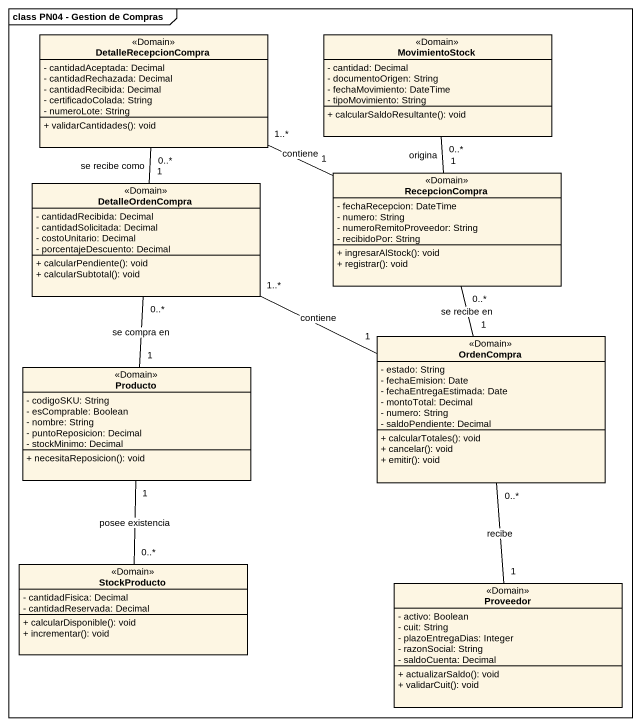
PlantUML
@startuml
mainframe class PN04 - Gestion de Compras
hide circle
hide empty members
skinparam classAttributeIconSize 0
class DetalleRecepcionCompra <<Domain>> {
  - cantidadAceptada: Decimal
  - cantidadRechazada: Decimal
  - cantidadRecibida: Decimal
  - certificadoColada: String
  - numeroLote: String
  + validarCantidades(): void
}
class MovimientoStock <<Domain>> {
  - cantidad: Decimal
  - documentoOrigen: String
  - fechaMovimiento: DateTime
  - tipoMovimiento: String
  + calcularSaldoResultante(): void
}
class RecepcionCompra <<Domain>> {
  - fechaRecepcion: DateTime
  - numero: String
  - numeroRemitoProveedor: String
  - recibidoPor: String
  + ingresarAlStock(): void
  + registrar(): void
}
class DetalleOrdenCompra <<Domain>> {
  - cantidadRecibida: Decimal
  - cantidadSolicitada: Decimal
  - costoUnitario: Decimal
  - porcentajeDescuento: Decimal
  + calcularPendiente(): void
  + calcularSubtotal(): void
}
class OrdenCompra <<Domain>> {
  - estado: String
  - fechaEmision: Date
  - fechaEntregaEstimada: Date
  - montoTotal: Decimal
  - numero: String
  - saldoPendiente: Decimal
  + calcularTotales(): void
  + cancelar(): void
  + emitir(): void
}
class Producto <<Domain>> {
  - codigoSKU: String
  - esComprable: Boolean
  - nombre: String
  - puntoReposicion: Decimal
  - stockMinimo: Decimal
  + necesitaReposicion(): void
}
class StockProducto <<Domain>> {
  - cantidadFisica: Decimal
  - cantidadReservada: Decimal
  + calcularDisponible(): void
  + incrementar(): void
}
class Proveedor <<Domain>> {
  - activo: Boolean
  - cuit: String
  - plazoEntregaDias: Integer
  - razonSocial: String
  - saldoCuenta: Decimal
  + actualizarSaldo(): void
  + validarCuit(): void
}
RecepcionCompra "1" -left- "1..*" DetalleRecepcionCompra : contiene
RecepcionCompra "1" -up- "0..*" MovimientoStock : origina
DetalleOrdenCompra "1" -up- "0..*" DetalleRecepcionCompra : se recibe como
OrdenCompra "1" -up- "0..*" RecepcionCompra : se recibe en
OrdenCompra "1" -left- "1..*" DetalleOrdenCompra : contiene
Producto "1" -up- "0..*" DetalleOrdenCompra : se compra en
Producto "1" -- "0..*" StockProducto : posee existencia
Proveedor "1" -up- "0..*" OrdenCompra : recibe
@enduml
